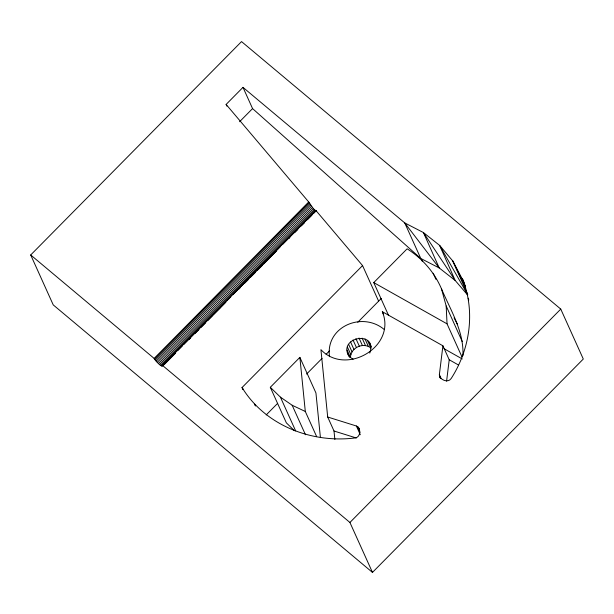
<?xml version="1.0" encoding="UTF-8"?>
<svg xmlns="http://www.w3.org/2000/svg" width="614" height="614" viewBox="0 0 614 614"><rect width="100%" height="100%" fill="white"/><g stroke="black" fill="none" stroke-linecap="round" stroke-linejoin="round"><path stroke-width="0.92" d="M440.361 378.293L439.363 374.67L442.909 345.797L382.33 311.697C396.897 346.603 345.905 376.336 320.922 349.658L327.692 417.021L334.008 431.005L334.853 439.471M446.593 381.202L449.218 359.773L442.909 345.797M349.481 357.148C336.119 337.155 378.063 329.457 369.774 353.073M367.51 340.555L370.894 348.038C363.427 341.798 350.456 347.816 350.479 357.571L347.094 350.08M30.7 254.971L53.241 304.905L372.468 572.409L583.3 359.029L560.759 309.095L241.532 41.591L30.7 254.971L154.129 358.407C155.281 360.311 161.398 367.817 162.641 365.545L315.88 210.448L316.049 210.955L313.416 208.706L308.704 201.968L226.121 104.441L242.99 87.365L404.726 222.905L439.21 267.942L455.204 280.491L467.63 294.981M239.598 121.718L252.569 108.586L242.99 87.365M154.129 358.407L308.704 201.968M154.567 359.175L309.118 202.758M155.265 360.134L309.748 203.787M156.179 361.216L310.554 204.976M157.238 362.352L311.475 206.25M158.374 363.465L312.449 207.524M159.517 364.47L313.416 208.706M160.576 365.307L314.314 209.719M161.49 365.921L315.066 210.495M162.196 366.259L174.982 353.319M177.676 350.594L182.381 345.828M183.732 344.469L225.453 302.241M226.796 300.875L230.833 296.792M232.852 294.751L238.24 289.301M239.583 287.935L279.961 247.074M282.655 244.349L287.367 239.583M288.71 238.217L315.627 210.978M164.138 364.708L175.566 353.142M189.005 339.534L190.355 338.176M195.06 333.41L197.071 331.368M197.608 330.923L198.951 329.557M201.108 327.285L205.675 322.749M207.831 320.485L213.073 315.266M213.879 314.36L219.797 308.458M219.927 308.236L225.975 302.119M238.746 289.186L240.097 287.828M244.802 283.069L248.041 279.877M250.85 276.945L255.439 272.386M257.573 270.145L262.163 265.578M263.621 264.02L269.561 258.095M269.669 257.895L276.392 251.095M288.496 238.846L289.839 237.488M294.543 232.721L297.805 229.506M301.267 225.921L304.536 222.705M307.315 219.797L311.927 215.215M313.363 213.672L316.049 210.955M315.88 210.448L362.559 265.578L242.062 387.534L242.845 389.268M294.451 430.736L286.37 422.869L270.306 387.296L299.87 357.371L315.934 392.952L320.416 437.559M388.639 315.573L373.757 282.593L407.128 248.823C422.332 258.433 434.443 272.271 441.489 288.856C450.615 310.293 464.084 331.468 462.925 355.659M266.2 414.934L277.643 403.352M306.593 374.056L322.074 358.384M326.118 354.293L329.48 350.893M357.755 322.273L381.302 298.442M372.468 572.409L349.919 522.476L560.759 309.095M327.692 417.021L356.358 425.993C361.293 427.904 360.832 437.421 355.061 437.943C311.912 443.469 265.179 425.494 242.062 387.534L242.975 389.207M334.008 431.005L356.396 438.012M270.306 387.296L280.406 397.128L292.164 405.255L305.304 411.48L316.663 436.638M420.79 258.479L439.21 267.942L423.437 232.56L404.726 222.905L420.79 258.479L252.569 108.586M373.757 282.593L447.046 323.847L461.935 356.826M443.953 348.645L462.273 358.96M449.218 359.773L458.136 364.8M384.31 329.572C362.452 311.006 325.313 326.61 329.518 356.696M353.134 359.175L350.64 357.624L348.729 355.483L347.516 352.912M162.641 365.545L349.919 522.476M255.647 405.777L254.618 404.173L255.393 405.892M467.784 294.881L439.639 245.393L423.437 232.56L455.204 280.491L439.639 245.393L452.771 260.973L463.946 282.202M454.053 317.86L457.553 324.438M439.57 376.543C441.643 380.396 448.266 382.906 451.152 378.539C470.032 349.274 475.62 311.413 462.396 278.771L465.266 285.878M465.143 286.608L452.771 260.973L467.085 293.101M433.185 273.245L435.925 279.316M441.489 288.856L446.171 305.949L462.235 341.522M421.58 259.722L422.363 261.457M439.363 374.67L440.944 378.17M439.355 375.63L440.537 378.247M362.559 265.578L378.623 301.152M382.33 311.697L383.497 314.291M369.428 342.689L371.301 346.849M365.015 338.997L368.4 346.488M362.122 338.13L365.507 345.621M359.021 338.007L362.406 345.498M355.92 338.644L359.305 346.135M353.035 339.987L356.419 347.478M350.563 341.952L353.948 349.443M348.668 344.408L352.052 351.899M347.486 347.179L350.87 354.669M226.121 104.441L226.888 106.138M358.637 427.682L359.428 429.432M358.031 426.96L359.612 430.452M357.256 426.385L360.019 432.502M356.358 425.993L360.303 434.727M292.164 405.255L305.488 434.758M280.406 397.128L295.687 430.967M468.183 298.181L468.781 299.977M299.87 357.371L305.304 411.48M446.171 305.949L447.046 323.847"/></g></svg>
